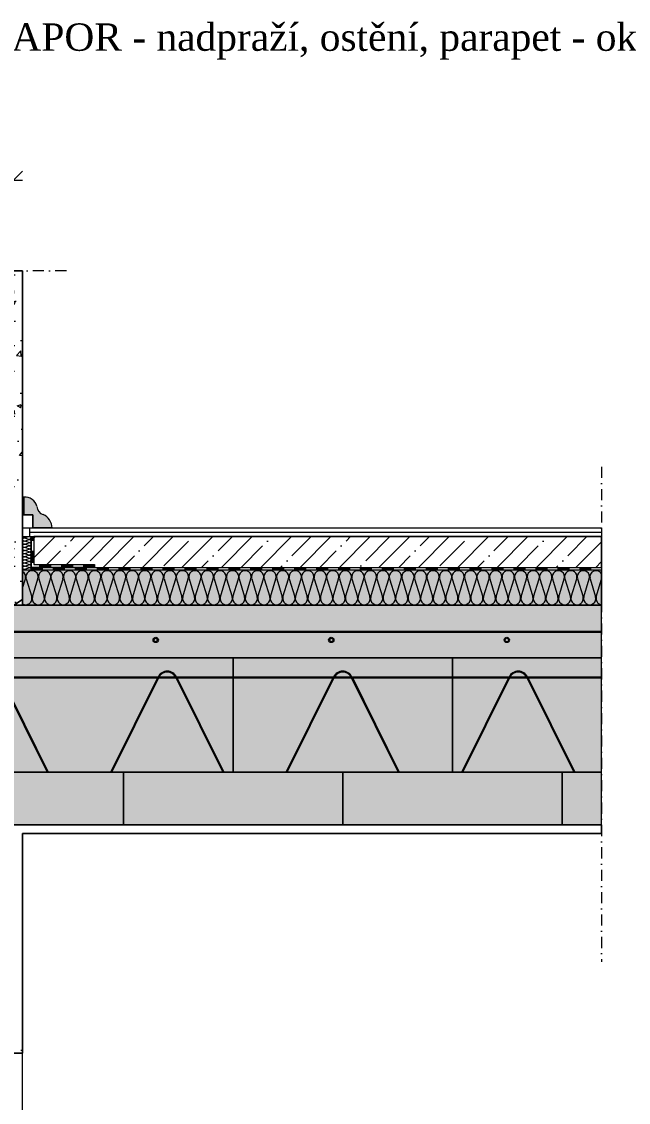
# Model space of a CAD drawing. Header units: millimetres. Extents: x 3821 to 11066, y 2454 to 5594.
# Drawn here: x 9291 to 9983, y 3108 to 4339 of the extents above; entities that cross this region are included whole.
import ezdxf

# ---------------------------------------------------------------- set-up
doc = ezdxf.new("R2010")
doc.units = ezdxf.units.MM
doc.linetypes.add('IMPORT-DASHDOT _2_', pattern=[25.4, 12.7, -6.35, 0, -6.35])
doc.linetypes.add('IMPORT-DASHED', pattern=[19.05, 12.7, -6.35])
for name, color, linetype, lineweight in [('A-DETL', 90, 'Continuous', 18), ('A-DETL-GENF', 92, 'Continuous', 18), ('A-DETL-THIN', 151, 'Continuous', 18), ('G-ANNO-TEXT', 231, 'Continuous', 9)]:
    doc.layers.add(name, color=color, linetype=linetype, lineweight=lineweight)
doc.styles.add('Times New Roman_3', font='times.ttf', dxfattribs={"height": 31.25})

msp = doc.modelspace()

# ---------------------------------------------------------------- hatches: boundary and pattern name
at = {"layer": 'A-DETL-GENF'}
h = msp.add_hatch(dxfattribs=at)
h.set_pattern_fill('FP_12', color=4, style=0, pattern_type=2)
h.set_pattern_definition([(50, (-1565.283, -4604.396), (45.54636, -3.98493), [4.762, -52.387]), (355, (-1565.283, -4604.396), (-8.81056, 47.76465), [3.81, -41.91]), (100.451, (-1561.487, -4604.73), (36.73518, 43.77884), [4.047, -44.522]), (46.184, (-1565.283, -4591.696), (67.76954, -10.5103), [7.144, -78.581]), (96.636, (-1559.635, -4592.57), (59.35035, 61.85702), [6.071, -66.784]), (351.184, (-1565.28, -4591.696), (59.35144, 61.8565), [5.715, -62.865]), (21, (-1558.933, -4594.87), (37.90381, -25.56661), [4.762, -52.387]), (326, (-1558.933, -4594.87), (15.45087, 46.04735), [3.81, -41.91]), (71.451, (-1555.774, -4597), (53.35466, 20.47995), [4.048, -44.523]), (37.5, (-1565.283, -4604.396), (0.772385, 21.138372), [0, -41.402, 0, -42.545, -42.069]), (37.5, (-1565.283, -4604.396), (0.772385, 21.138372), [-83.947, 0, -42.069]), (7.5, (-1565.283, -4604.396), (16.704925, 25.04469), [0, -24.257, 0, -40.449, -16.034]), (7.5, (-1565.283, -4604.396), (16.704925, 25.04469), [-64.706, 0, -16.034]), (327.5, (-1579.443, -4604.396), (33.89791, -1.432708), [0, -15.875, 0, -49.53, -65.722]), (327.5, (-1579.443, -4604.396), (33.89791, -1.432708), [-65.405, 0, -65.722]), (317.5, (-1585.793, -4604.396), (37.03242, 6.35617), [0, -20.637, 0, -32.893, -46.672]), (317.5, (-1585.793, -4604.396), (37.03242, 6.35617), [-53.53, 0, -46.672])])
h.paths.add_polyline_path([(9282.3, 3673.8), (9292.3, 3680.5), (9292.3, 4054.8), (9282.3, 4054.8), (9282.3, 3685.8)])
for color, points in [(3, [(9294, 3777), (9294, 3797), (9292.3, 3797), (9292.3, 3777)]), (9, [(9326, 3762), (9325.6, 3765.8), (9324.2, 3769.4), (9322, 3772.6), (9319.2, 3775.2), (9315.8, 3777.1), (9313.5, 3778.2), (9311.6, 3779.7), (9310, 3781.7), (9309.1, 3784.1), (9308.6, 3786.5), (9307.5, 3789.6), (9305.6, 3792.2), (9303.2, 3794.4), (9300.4, 3796), (9297.3, 3796.9), (9294, 3797), (9294, 3777), (9304, 3777), (9304, 3762)]), (7, [(9952.3, 3673.8), (9952.3, 3713.8), (9292.3, 3713.8), (9292.3, 3673.8), (9475.4, 3673.8)]), (254, [(9142.3, 3403.8), (9157.3, 3423.8), (9157.3, 3483.8), (9282.3, 3483.8), (9282.3, 3613.8), (9952.3, 3613.8), (9952.3, 3673.8), (9042.3, 3673.8), (9042.3, 3423.8), (9142.3, 3423.8), (9142.3, 3411.8)]), (30, [(9532.3, 3483.8), (9532.3, 3613.8), (9282.3, 3613.8), (9282.3, 3483.8), (9475.4, 3483.8)]), (30, [(9782.3, 3483.8), (9782.3, 3613.8), (9532.3, 3613.8), (9532.3, 3483.8), (9657.3, 3483.8)]), (30, [(9782.3, 3483.8), (9952.3, 3483.8), (9952.3, 3613.8), (9782.3, 3613.8)]), (30, [(9407.3, 3423.8), (9407.3, 3483.8), (9157.3, 3483.8), (9157.3, 3423.8), (9282.3, 3423.8)]), (30, [(9407.3, 3423.8), (9657.3, 3423.8), (9657.3, 3483.8), (9407.3, 3483.8)]), (30, [(9657.3, 3423.8), (9907.3, 3423.8), (9907.3, 3483.8), (9657.3, 3483.8)]), (30, [(9907.3, 3423.8), (9952.3, 3423.8), (9952.3, 3483.8), (9907.3, 3483.8)])]:
    msp.add_hatch(color=color, dxfattribs=at).paths.add_polyline_path(points)
h = msp.add_hatch(dxfattribs=at)
h.set_pattern_fill('FP_8', color=254, style=0, pattern_type=2)
h.set_pattern_definition([(45, (-3068.054, -4604.396), (-22.45064, 22.45064), []), (45, (-3045.604, -4604.396), (-22.45064, 22.45064), [39.687, -7.937, 0, -7.937])])
h.paths.add_polyline_path([(9475.4, 3717), (9952.3, 3717), (9952.3, 3752), (9305.4, 3752), (9305.4, 3720.1), (9374.4, 3720.1), (9374.4, 3717)])

# ---------------------------------------------------------------- linework, layer by layer
at = {"layer": 'A-DETL'}
for p, q in [((9292.3, 4168.1), (9272.3, 4148.1)), ((9032.3, 4158.1), (9292.3, 4158.1)), ((9292.3, 4054.8), (9282.3, 4054.8)), ((9282.3, 4054.8), (9292.3, 4054.8)), ((9292.3, 3673.8), (9292.3, 4054.8)), ((9292.3, 4054.8), (9292.3, 3680.5)), ((9294, 3797), (9292.3, 3797)), ((9292.3, 3797), (9292.3, 3777)), ((9294, 3777), (9294, 3797)), ((9294, 3777), (9294, 3797)), ((9292.3, 3777), (9294, 3777)), ((9304, 3777), (9294, 3777)), ((9304, 3762), (9304, 3777)), ((9292.3, 3762), (9952.3, 3762)), ((9292.3, 3673.8), (9292.3, 3762)), ((9300.8, 3757), (9300.8, 3762)), ((9300.8, 3762), (9952.3, 3762)), ((9300.8, 3752), (9300.8, 3757)), ((9300.8, 3757), (9952.3, 3757)), ((9326, 3762), (9304, 3762)), ((9952.3, 3762), (9952.3, 3673.8)), ((9952.3, 3762), (9952.3, 3757)), ((9292.3, 3713.8), (9292.3, 3752)), ((9292.3, 3752), (9302.3, 3752)), ((9294.8, 3750.6), (9299.3, 3752)), ((9299.9, 3748.8), (9294.8, 3750.4)), ((9294.8, 3747), (9299.9, 3748.6)), ((9299.9, 3745.2), (9294.8, 3746.8)), ((9294.8, 3743.4), (9299.9, 3745)), ((9299.9, 3741.7), (9294.8, 3743.2)), ((9302.3, 3717), (9302.3, 3752)), ((9302.3, 3752), (9305.4, 3752)), ((9302.3, 3752), (9302.3, 3713.8)), ((9302.3, 3747.8), (9305.4, 3747.8)), ((9302.7, 3752), (9302.7, 3747.8)), ((9303.1, 3752), (9303.1, 3747.8)), ((9303.5, 3752), (9303.5, 3747.8)), ((9303.9, 3752), (9303.9, 3747.8)), ((9304.3, 3752), (9304.3, 3747.8)), ((9304.7, 3752), (9304.7, 3747.8)), ((9305.1, 3752), (9305.1, 3747.8)), ((9305.4, 3752), (9952.3, 3752)), ((9305.4, 3752), (9305.4, 3720.1)), ((9294.8, 3739.9), (9299.9, 3741.4)), ((9299.9, 3738.1), (9294.8, 3739.7)), ((9294.8, 3736.3), (9299.9, 3737.9)), ((9299.9, 3734.5), (9294.8, 3736.1)), ((9294.8, 3732.7), (9299.9, 3734.3)), ((9299.9, 3731), (9294.8, 3732.5)), ((9294.8, 3729.2), (9299.9, 3730.7)), ((9302.3, 3735.3), (9305.4, 3735.3)), ((9302.7, 3735.3), (9302.7, 3722.8)), ((9303.1, 3735.3), (9303.1, 3722.8)), ((9303.5, 3735.3), (9303.5, 3722.8)), ((9303.9, 3735.3), (9303.9, 3722.8)), ((9304.3, 3735.3), (9304.3, 3722.8)), ((9304.7, 3735.3), (9304.7, 3722.8)), ((9305.1, 3735.3), (9305.1, 3722.8)), ((9299.9, 3727.4), (9294.8, 3728.9)), ((9294.8, 3725.6), (9299.9, 3727.2)), ((9299.9, 3723.8), (9294.8, 3725.4)), ((9294.8, 3722), (9299.9, 3723.6)), ((9299.9, 3720.2), (9294.8, 3721.8)), ((9294.8, 3718.5), (9299.9, 3720)), ((9299.9, 3716.7), (9294.8, 3718.2)), ((9302.3, 3722.8), (9305.4, 3722.8)), ((9305.4, 3720.1), (9374.4, 3720.1)), ((9311.9, 3720.1), (9311.9, 3717)), ((9324.4, 3719.7), (9311.9, 3719.7)), ((9324.4, 3719.3), (9311.9, 3719.3)), ((9324.4, 3718.9), (9311.9, 3718.9)), ((9324.4, 3718.5), (9311.9, 3718.5)), ((9324.4, 3718.1), (9311.9, 3718.1)), ((9324.4, 3717.8), (9311.9, 3717.8)), ((9324.4, 3720.1), (9324.4, 3717)), ((9336.9, 3720.1), (9336.9, 3717)), ((9349.4, 3719.7), (9336.9, 3719.7)), ((9349.4, 3719.3), (9336.9, 3719.3)), ((9349.4, 3718.9), (9336.9, 3718.9)), ((9349.4, 3718.5), (9336.9, 3718.5)), ((9349.4, 3718.1), (9336.9, 3718.1)), ((9349.4, 3717.8), (9336.9, 3717.8)), ((9349.4, 3720.1), (9349.4, 3717)), ((9361.9, 3720.1), (9361.9, 3717)), ((9374.4, 3719.7), (9361.9, 3719.7)), ((9374.4, 3719.3), (9361.9, 3719.3)), ((9374.4, 3718.9), (9361.9, 3718.9)), ((9374.4, 3718.5), (9361.9, 3718.5)), ((9374.4, 3718.1), (9361.9, 3718.1)), ((9374.4, 3717.8), (9361.9, 3717.8)), ((9374.4, 3720.1), (9374.4, 3717)), ((9952.3, 3713.8), (9292.3, 3713.8)), ((9302.3, 3713.8), (9292.3, 3713.8)), ((9292.3, 3713.8), (9292.3, 3673.8)), ((9294.8, 3714.9), (9299.9, 3716.5)), ((9297.5, 3713.8), (9294.8, 3714.7)), ((9302.3, 3713.8), (9302.3, 3717)), ((9374.4, 3717), (9302.3, 3717)), ((9302.3, 3717), (9952.3, 3717)), ((9314.8, 3716.6), (9302.3, 3716.6)), ((9314.8, 3716.2), (9302.3, 3716.2)), ((9314.8, 3715.8), (9302.3, 3715.8)), ((9314.8, 3715.4), (9302.3, 3715.4)), ((9314.8, 3715), (9302.3, 3715)), ((9314.8, 3714.6), (9302.3, 3714.6)), ((9314.8, 3714.2), (9302.3, 3714.2)), ((9952.3, 3713.8), (9302.3, 3713.8)), ((9324.4, 3717.4), (9311.9, 3717.4)), ((9314.8, 3717), (9314.8, 3713.8)), ((9327.3, 3717), (9327.3, 3713.8)), ((9339.8, 3716.6), (9327.3, 3716.6)), ((9339.8, 3716.2), (9327.3, 3716.2)), ((9339.8, 3715.8), (9327.3, 3715.8)), ((9339.8, 3715.4), (9327.3, 3715.4)), ((9339.8, 3715), (9327.3, 3715)), ((9339.8, 3714.6), (9327.3, 3714.6)), ((9339.8, 3714.2), (9327.3, 3714.2)), ((9349.4, 3717.4), (9336.9, 3717.4)), ((9339.8, 3717), (9339.8, 3713.8)), ((9352.3, 3717), (9352.3, 3713.8)), ((9364.8, 3716.6), (9352.3, 3716.6)), ((9364.8, 3716.2), (9352.3, 3716.2)), ((9364.8, 3715.8), (9352.3, 3715.8)), ((9364.8, 3715.4), (9352.3, 3715.4)), ((9364.8, 3715), (9352.3, 3715)), ((9364.8, 3714.6), (9352.3, 3714.6)), ((9364.8, 3714.2), (9352.3, 3714.2)), ((9374.4, 3717.4), (9361.9, 3717.4)), ((9364.8, 3717), (9364.8, 3713.8)), ((9377.3, 3717), (9377.3, 3713.8)), ((9389.8, 3716.6), (9377.3, 3716.6)), ((9389.8, 3716.2), (9377.3, 3716.2)), ((9389.8, 3715.8), (9377.3, 3715.8)), ((9389.8, 3715.4), (9377.3, 3715.4)), ((9389.8, 3715), (9377.3, 3715)), ((9389.8, 3714.6), (9377.3, 3714.6)), ((9389.8, 3714.2), (9377.3, 3714.2)), ((9389.8, 3717), (9389.8, 3713.8)), ((9402.3, 3717), (9402.3, 3713.8)), ((9414.8, 3716.6), (9402.3, 3716.6)), ((9414.8, 3716.2), (9402.3, 3716.2)), ((9414.8, 3715.8), (9402.3, 3715.8)), ((9414.8, 3715.4), (9402.3, 3715.4)), ((9414.8, 3715), (9402.3, 3715)), ((9414.8, 3714.6), (9402.3, 3714.6)), ((9414.8, 3714.2), (9402.3, 3714.2)), ((9414.8, 3717), (9414.8, 3713.8)), ((9427.3, 3717), (9427.3, 3713.8)), ((9439.8, 3716.6), (9427.3, 3716.6)), ((9439.8, 3716.2), (9427.3, 3716.2)), ((9439.8, 3715.8), (9427.3, 3715.8)), ((9439.8, 3715.4), (9427.3, 3715.4)), ((9439.8, 3715), (9427.3, 3715)), ((9439.8, 3714.6), (9427.3, 3714.6)), ((9439.8, 3714.2), (9427.3, 3714.2)), ((9439.8, 3717), (9439.8, 3713.8)), ((9452.3, 3717), (9452.3, 3713.8)), ((9464.8, 3716.6), (9452.3, 3716.6)), ((9464.8, 3716.2), (9452.3, 3716.2)), ((9464.8, 3715.8), (9452.3, 3715.8)), ((9464.8, 3715.4), (9452.3, 3715.4)), ((9464.8, 3715), (9452.3, 3715)), ((9464.8, 3714.6), (9452.3, 3714.6)), ((9464.8, 3714.2), (9452.3, 3714.2)), ((9464.8, 3717), (9464.8, 3713.8)), ((9477.3, 3717), (9477.3, 3713.8)), ((9489.8, 3716.6), (9477.3, 3716.6)), ((9489.8, 3716.2), (9477.3, 3716.2)), ((9489.8, 3715.8), (9477.3, 3715.8)), ((9489.8, 3715.4), (9477.3, 3715.4)), ((9489.8, 3715), (9477.3, 3715)), ((9489.8, 3714.6), (9477.3, 3714.6)), ((9489.8, 3714.2), (9477.3, 3714.2)), ((9489.8, 3717), (9489.8, 3713.8)), ((9502.3, 3717), (9502.3, 3713.8)), ((9514.8, 3716.6), (9502.3, 3716.6)), ((9514.8, 3716.2), (9502.3, 3716.2)), ((9514.8, 3715.8), (9502.3, 3715.8)), ((9514.8, 3715.4), (9502.3, 3715.4)), ((9514.8, 3715), (9502.3, 3715)), ((9514.8, 3714.6), (9502.3, 3714.6)), ((9514.8, 3714.2), (9502.3, 3714.2)), ((9514.8, 3717), (9514.8, 3713.8)), ((9527.3, 3717), (9527.3, 3713.8)), ((9539.8, 3716.6), (9527.3, 3716.6)), ((9539.8, 3716.2), (9527.3, 3716.2)), ((9539.8, 3715.8), (9527.3, 3715.8)), ((9539.8, 3715.4), (9527.3, 3715.4)), ((9539.8, 3715), (9527.3, 3715)), ((9539.8, 3714.6), (9527.3, 3714.6)), ((9539.8, 3714.2), (9527.3, 3714.2)), ((9539.8, 3717), (9539.8, 3713.8)), ((9552.3, 3717), (9552.3, 3713.8)), ((9564.8, 3716.6), (9552.3, 3716.6)), ((9564.8, 3716.2), (9552.3, 3716.2)), ((9564.8, 3715.8), (9552.3, 3715.8)), ((9564.8, 3715.4), (9552.3, 3715.4)), ((9564.8, 3715), (9552.3, 3715)), ((9564.8, 3714.6), (9552.3, 3714.6)), ((9564.8, 3714.2), (9552.3, 3714.2)), ((9564.8, 3717), (9564.8, 3713.8)), ((9577.3, 3717), (9577.3, 3713.8)), ((9589.8, 3716.6), (9577.3, 3716.6)), ((9589.8, 3716.2), (9577.3, 3716.2)), ((9589.8, 3715.8), (9577.3, 3715.8)), ((9589.8, 3715.4), (9577.3, 3715.4)), ((9589.8, 3715), (9577.3, 3715)), ((9589.8, 3714.6), (9577.3, 3714.6)), ((9589.8, 3714.2), (9577.3, 3714.2)), ((9589.8, 3717), (9589.8, 3713.8)), ((9602.3, 3717), (9602.3, 3713.8)), ((9614.8, 3716.6), (9602.3, 3716.6)), ((9614.8, 3716.2), (9602.3, 3716.2)), ((9614.8, 3715.8), (9602.3, 3715.8)), ((9614.8, 3715.4), (9602.3, 3715.4)), ((9614.8, 3715), (9602.3, 3715)), ((9614.8, 3714.6), (9602.3, 3714.6)), ((9614.8, 3714.2), (9602.3, 3714.2)), ((9614.8, 3717), (9614.8, 3713.8)), ((9627.3, 3717), (9627.3, 3713.8)), ((9639.8, 3716.6), (9627.3, 3716.6)), ((9639.8, 3716.2), (9627.3, 3716.2)), ((9639.8, 3715.8), (9627.3, 3715.8)), ((9639.8, 3715.4), (9627.3, 3715.4)), ((9639.8, 3715), (9627.3, 3715)), ((9639.8, 3714.6), (9627.3, 3714.6)), ((9639.8, 3714.2), (9627.3, 3714.2)), ((9639.8, 3717), (9639.8, 3713.8)), ((9652.3, 3717), (9652.3, 3713.8)), ((9664.8, 3716.6), (9652.3, 3716.6)), ((9664.8, 3716.2), (9652.3, 3716.2)), ((9664.8, 3715.8), (9652.3, 3715.8)), ((9664.8, 3715.4), (9652.3, 3715.4)), ((9664.8, 3715), (9652.3, 3715)), ((9664.8, 3714.6), (9652.3, 3714.6)), ((9664.8, 3714.2), (9652.3, 3714.2)), ((9664.8, 3717), (9664.8, 3713.8)), ((9677.3, 3717), (9677.3, 3713.8)), ((9689.8, 3716.6), (9677.3, 3716.6)), ((9689.8, 3716.2), (9677.3, 3716.2)), ((9689.8, 3715.8), (9677.3, 3715.8)), ((9689.8, 3715.4), (9677.3, 3715.4)), ((9689.8, 3715), (9677.3, 3715)), ((9689.8, 3714.6), (9677.3, 3714.6)), ((9689.8, 3714.2), (9677.3, 3714.2)), ((9689.8, 3717), (9689.8, 3713.8)), ((9702.3, 3717), (9702.3, 3713.8)), ((9714.8, 3716.6), (9702.3, 3716.6)), ((9714.8, 3716.2), (9702.3, 3716.2)), ((9714.8, 3715.8), (9702.3, 3715.8)), ((9714.8, 3715.4), (9702.3, 3715.4)), ((9714.8, 3715), (9702.3, 3715)), ((9714.8, 3714.6), (9702.3, 3714.6)), ((9714.8, 3714.2), (9702.3, 3714.2)), ((9714.8, 3717), (9714.8, 3713.8)), ((9727.3, 3717), (9727.3, 3713.8)), ((9739.8, 3716.6), (9727.3, 3716.6)), ((9739.8, 3716.2), (9727.3, 3716.2)), ((9739.8, 3715.8), (9727.3, 3715.8)), ((9739.8, 3715.4), (9727.3, 3715.4)), ((9739.8, 3715), (9727.3, 3715)), ((9739.8, 3714.6), (9727.3, 3714.6)), ((9739.8, 3714.2), (9727.3, 3714.2)), ((9739.8, 3717), (9739.8, 3713.8)), ((9752.3, 3717), (9752.3, 3713.8)), ((9764.8, 3716.6), (9752.3, 3716.6)), ((9764.8, 3716.2), (9752.3, 3716.2)), ((9764.8, 3715.8), (9752.3, 3715.8)), ((9764.8, 3715.4), (9752.3, 3715.4)), ((9764.8, 3715), (9752.3, 3715)), ((9764.8, 3714.6), (9752.3, 3714.6)), ((9764.8, 3714.2), (9752.3, 3714.2)), ((9764.8, 3717), (9764.8, 3713.8)), ((9777.3, 3717), (9777.3, 3713.8)), ((9789.8, 3716.6), (9777.3, 3716.6)), ((9789.8, 3716.2), (9777.3, 3716.2)), ((9789.8, 3715.8), (9777.3, 3715.8)), ((9789.8, 3715.4), (9777.3, 3715.4)), ((9789.8, 3715), (9777.3, 3715)), ((9789.8, 3714.6), (9777.3, 3714.6)), ((9789.8, 3714.2), (9777.3, 3714.2)), ((9789.8, 3717), (9789.8, 3713.8)), ((9802.3, 3717), (9802.3, 3713.8)), ((9814.8, 3716.6), (9802.3, 3716.6)), ((9814.8, 3716.2), (9802.3, 3716.2)), ((9814.8, 3715.8), (9802.3, 3715.8)), ((9814.8, 3715.4), (9802.3, 3715.4)), ((9814.8, 3715), (9802.3, 3715)), ((9814.8, 3714.6), (9802.3, 3714.6)), ((9814.8, 3714.2), (9802.3, 3714.2)), ((9814.8, 3717), (9814.8, 3713.8)), ((9827.3, 3717), (9827.3, 3713.8)), ((9839.8, 3716.6), (9827.3, 3716.6)), ((9839.8, 3716.2), (9827.3, 3716.2)), ((9839.8, 3715.8), (9827.3, 3715.8)), ((9839.8, 3715.4), (9827.3, 3715.4)), ((9839.8, 3715), (9827.3, 3715)), ((9839.8, 3714.6), (9827.3, 3714.6)), ((9839.8, 3714.2), (9827.3, 3714.2)), ((9839.8, 3717), (9839.8, 3713.8)), ((9852.3, 3717), (9852.3, 3713.8)), ((9864.8, 3716.6), (9852.3, 3716.6)), ((9864.8, 3716.2), (9852.3, 3716.2)), ((9864.8, 3715.8), (9852.3, 3715.8)), ((9864.8, 3715.4), (9852.3, 3715.4)), ((9864.8, 3715), (9852.3, 3715)), ((9864.8, 3714.6), (9852.3, 3714.6)), ((9864.8, 3714.2), (9852.3, 3714.2)), ((9864.8, 3717), (9864.8, 3713.8)), ((9877.3, 3717), (9877.3, 3713.8)), ((9889.8, 3716.6), (9877.3, 3716.6)), ((9889.8, 3716.2), (9877.3, 3716.2)), ((9889.8, 3715.8), (9877.3, 3715.8)), ((9889.8, 3715.4), (9877.3, 3715.4)), ((9889.8, 3715), (9877.3, 3715)), ((9889.8, 3714.6), (9877.3, 3714.6)), ((9889.8, 3714.2), (9877.3, 3714.2)), ((9889.8, 3717), (9889.8, 3713.8)), ((9902.3, 3717), (9902.3, 3713.8)), ((9914.8, 3716.6), (9902.3, 3716.6)), ((9914.8, 3716.2), (9902.3, 3716.2)), ((9914.8, 3715.8), (9902.3, 3715.8)), ((9914.8, 3715.4), (9902.3, 3715.4)), ((9914.8, 3715), (9902.3, 3715)), ((9914.8, 3714.6), (9902.3, 3714.6)), ((9914.8, 3714.2), (9902.3, 3714.2)), ((9914.8, 3717), (9914.8, 3713.8)), ((9927.3, 3717), (9927.3, 3713.8)), ((9939.8, 3716.6), (9927.3, 3716.6)), ((9939.8, 3716.2), (9927.3, 3716.2)), ((9939.8, 3715.8), (9927.3, 3715.8)), ((9939.8, 3715.4), (9927.3, 3715.4)), ((9939.8, 3715), (9927.3, 3715)), ((9939.8, 3714.6), (9927.3, 3714.6)), ((9939.8, 3714.2), (9927.3, 3714.2)), ((9931.5, 3716.2), (9931.5, 3714.2)), ((9932.3, 3716.2), (9932.3, 3714.2)), ((9932.8, 3714.2), (9932.8, 3716.2)), ((9933.1, 3716.2), (9933.1, 3714.2)), ((9933.6, 3714.2), (9933.6, 3716.2)), ((9934.7, 3715.4), (9934.7, 3714.2)), ((9935.2, 3714.2), (9935.2, 3716.2)), ((9935.5, 3714.2), (9935.5, 3715.4)), ((9936.5, 3716.2), (9936.5, 3714.2)), ((9937.1, 3714.2), (9937.1, 3715.4)), ((9937.6, 3715.4), (9937.6, 3714.2)), ((9938, 3714.2), (9938, 3715.4)), ((9938.4, 3716.2), (9938.4, 3714.2)), ((9939.8, 3717), (9939.8, 3713.8)), ((9292.3, 3693.3), (9295.6, 3704.1)), ((9296.5, 3704.1), (9302.8, 3683.6)), ((9303.6, 3683.6), (9309.9, 3704.1)), ((9310.8, 3704.1), (9317, 3683.6)), ((9317.9, 3683.6), (9324.2, 3704.1)), ((9325.1, 3704.1), (9331.3, 3683.6)), ((9332.2, 3683.6), (9338.5, 3704.1)), ((9339.3, 3704.1), (9345.6, 3683.6)), ((9346.5, 3683.6), (9352.7, 3704.1)), ((9353.6, 3704.1), (9359.9, 3683.6)), ((9360.8, 3683.6), (9367, 3704.1)), ((9367.9, 3704.1), (9374.2, 3683.6)), ((9375, 3683.6), (9381.3, 3704.1)), ((9382.2, 3704.1), (9388.4, 3683.6)), ((9389.3, 3683.6), (9395.6, 3704.1)), ((9396.5, 3704.1), (9402.7, 3683.6)), ((9403.6, 3683.6), (9409.9, 3704.1)), ((9410.7, 3704.1), (9417, 3683.6)), ((9417.9, 3683.6), (9424.1, 3704.1)), ((9425, 3704.1), (9431.3, 3683.6)), ((9432.2, 3683.6), (9438.4, 3704.1)), ((9439.3, 3704.1), (9445.6, 3683.6)), ((9446.4, 3683.6), (9452.7, 3704.1)), ((9453.6, 3704.1), (9459.8, 3683.6)), ((9460.7, 3683.6), (9467, 3704.1)), ((9467.9, 3704.1), (9474.1, 3683.6)), ((9475, 3683.6), (9481.3, 3704.1)), ((9482.1, 3704.1), (9488.4, 3683.6)), ((9489.3, 3683.6), (9495.5, 3704.1)), ((9496.4, 3704.1), (9502.7, 3683.6)), ((9503.6, 3683.6), (9509.8, 3704.1)), ((9510.7, 3704.1), (9517, 3683.6)), ((9517.8, 3683.6), (9524.1, 3704.1)), ((9525, 3704.1), (9531.2, 3683.6)), ((9532.1, 3683.6), (9538.4, 3704.1)), ((9539.3, 3704.1), (9545.5, 3683.6)), ((9546.4, 3683.6), (9552.7, 3704.1)), ((9553.5, 3704.1), (9559.8, 3683.6)), ((9560.7, 3683.6), (9566.9, 3704.1)), ((9567.8, 3704.1), (9574.1, 3683.6)), ((9575, 3683.6), (9581.2, 3704.1)), ((9582.1, 3704.1), (9588.4, 3683.6)), ((9589.2, 3683.6), (9595.5, 3704.1)), ((9596.4, 3704.1), (9602.6, 3683.6)), ((9603.5, 3683.6), (9609.8, 3704.1)), ((9610.7, 3704.1), (9616.9, 3683.6)), ((9617.8, 3683.6), (9624.1, 3704.1)), ((9624.9, 3704.1), (9631.2, 3683.6)), ((9632.1, 3683.6), (9638.3, 3704.1)), ((9639.2, 3704.1), (9645.5, 3683.6)), ((9646.4, 3683.6), (9652.6, 3704.1)), ((9653.5, 3704.1), (9659.8, 3683.6)), ((9660.6, 3683.6), (9666.9, 3704.1)), ((9667.8, 3704.1), (9674, 3683.6)), ((9674.9, 3683.6), (9681.2, 3704.1)), ((9682.1, 3704.1), (9688.3, 3683.6)), ((9689.2, 3683.6), (9695.5, 3704.1)), ((9696.3, 3704.1), (9702.6, 3683.6)), ((9703.5, 3683.6), (9709.7, 3704.1)), ((9710.6, 3704.1), (9716.9, 3683.6)), ((9717.8, 3683.6), (9724, 3704.1)), ((9724.9, 3704.1), (9731.2, 3683.6)), ((9732, 3683.6), (9738.3, 3704.1)), ((9739.2, 3704.1), (9745.4, 3683.6)), ((9746.3, 3683.6), (9752.6, 3704.1)), ((9753.5, 3704.1), (9759.7, 3683.6)), ((9760.6, 3683.6), (9766.9, 3704.1)), ((9767.7, 3704.1), (9774, 3683.6)), ((9774.9, 3683.6), (9781.1, 3704.1)), ((9782, 3704.1), (9788.3, 3683.6)), ((9789.2, 3683.6), (9795.4, 3704.1)), ((9796.3, 3704.1), (9802.6, 3683.6)), ((9803.4, 3683.6), (9809.7, 3704.1)), ((9810.6, 3704.1), (9816.8, 3683.6)), ((9817.7, 3683.6), (9824, 3704.1)), ((9824.9, 3704.1), (9831.1, 3683.6)), ((9832, 3683.6), (9838.3, 3704.1)), ((9839.1, 3704.1), (9845.4, 3683.6)), ((9846.3, 3683.6), (9852.5, 3704.1)), ((9853.4, 3704.1), (9859.7, 3683.6)), ((9860.6, 3683.6), (9866.8, 3704.1)), ((9867.7, 3704.1), (9874, 3683.6)), ((9874.8, 3683.6), (9881.1, 3704.1)), ((9882, 3704.1), (9888.2, 3683.6)), ((9889.1, 3683.6), (9895.4, 3704.1)), ((9896.3, 3704.1), (9902.5, 3683.6)), ((9903.4, 3683.6), (9909.7, 3704.1)), ((9910.5, 3704.1), (9916.8, 3683.6)), ((9917.7, 3683.6), (9923.9, 3704.1)), ((9924.8, 3704.1), (9931.1, 3683.6)), ((9932, 3683.6), (9938.2, 3704.1)), ((9939.1, 3704.1), (9945.4, 3683.6)), ((9946.2, 3683.6), (9952.3, 3703.5)), ((9952.3, 3673.8), (9042.3, 3673.8)), ((9952.3, 3673.8), (9042.3, 3673.8)), ((9292.3, 3680.5), (9282.3, 3673.8)), ((9282.3, 3673.8), (9292.3, 3673.8)), ((9952.3, 3673.8), (9292.3, 3673.8)), ((9292.3, 3673.8), (9952.3, 3673.8)), ((9952.3, 3613.8), (9952.3, 3673.8)), ((9952.3, 3613.8), (9952.3, 3673.8)), ((9114.5, 3644.3), (9952.3, 3644.3)), ((9952.3, 3644.3), (9952.3, 3643.3)), ((9114.5, 3643.3), (9952.3, 3643.3)), ((9952.3, 3613.8), (9282.3, 3613.8)), ((9282.3, 3613.8), (9952.3, 3613.8)), ((9952.3, 3613.8), (9282.3, 3613.8)), ((9282.3, 3613.8), (9952.3, 3613.8)), ((9282.3, 3613.8), (9532.3, 3613.8)), ((9282.3, 3613.8), (9952.3, 3613.8)), ((9532.3, 3613.8), (9532.3, 3483.8)), ((9532.3, 3483.8), (9532.3, 3613.8)), ((9532.3, 3613.8), (9782.3, 3613.8)), ((9782.3, 3613.8), (9782.3, 3483.8)), ((9782.3, 3483.8), (9782.3, 3613.8)), ((9782.3, 3613.8), (9952.3, 3613.8)), ((9952.3, 3423.8), (9952.3, 3613.8)), ((9157.3, 3592.2), (9952.3, 3592.2)), ((9157.3, 3591.2), (9952.3, 3591.2)), ((9267, 3591.7), (9320.6, 3483.8)), ((9267.9, 3592.2), (9321.7, 3483.8)), ((9393, 3483.8), (9446.8, 3592.2)), ((9394.1, 3483.8), (9447.7, 3591.7)), ((9467, 3591.7), (9520.6, 3483.8)), ((9467.9, 3592.2), (9521.7, 3483.8)), ((9593, 3483.8), (9646.8, 3592.2)), ((9594.1, 3483.8), (9647.7, 3591.7)), ((9667, 3591.7), (9720.6, 3483.8)), ((9667.9, 3592.2), (9721.7, 3483.8)), ((9793, 3483.8), (9846.8, 3592.2)), ((9794.1, 3483.8), (9847.7, 3591.7)), ((9867, 3591.7), (9920.6, 3483.8)), ((9867.9, 3592.2), (9921.7, 3483.8)), ((9157.3, 3483.8), (9952.3, 3483.8)), ((9407.3, 3483.8), (9407.3, 3423.8)), ((9407.3, 3423.8), (9407.3, 3483.8)), ((9657.3, 3483.8), (9657.3, 3423.8)), ((9657.3, 3423.8), (9657.3, 3483.8)), ((9907.3, 3483.8), (9907.3, 3423.8)), ((9907.3, 3423.8), (9907.3, 3483.8)), ((9157.3, 3423.8), (9952.3, 3423.8)), ((9952.3, 3423.8), (9157.3, 3423.8)), ((9952.3, 3423.8), (9282.3, 3423.8)), ((9952.3, 3413.8), (9952.3, 3423.8)), ((9292.3, 3163.8), (9292.3, 3413.8)), ((9292.3, 3413.8), (9952.3, 3413.8)), ((9952.3, 3413.8), (9292.3, 3413.8)), ((9292.3, 3413.8), (9292.3, 3163.8)), ((9147.3, 3163.8), (9292.3, 3163.8)), ((9292.3, 3163.8), (9156, 3163.8)), ((9292.3, 2983.8), (9292.3, 3163.8))]:
    msp.add_line(p, q, dxfattribs=at)
at = {"layer": 'A-DETL', "linetype": 'IMPORT-DASHDOT _2_'}
for p, q in [((9342.3, 4054.8), (8707.3, 4054.8)), ((9952.3, 3831.6), (9952.3, 3267.5))]:
    msp.add_line(p, q, dxfattribs=at)
at = {"layer": 'A-DETL', "linetype": 'IMPORT-DASHED'}
for p, q in [((9289.3, 3163.8), (9292.3, 3163.8)), ((9292.3, 3166.8), (9290.3, 3166.8)), ((9292.3, 3163.8), (9292.3, 3166.8))]:
    msp.add_line(p, q, dxfattribs=at)
at = {"layer": 'A-DETL'}
for centre, radius in [((9938.9, 3716.3), 0.25), ((9444.2, 3634.3), 3), ((9444.2, 3634.3), 2), ((9644.2, 3634.3), 3), ((9644.2, 3634.3), 2), ((9844.2, 3634.3), 3), ((9844.2, 3634.3), 2)]:
    msp.add_circle(centre, radius, dxfattribs=at)
for centre, radius, start, end in [((9295.2, 3783.1), 13.9, 14.3426, 94.6456), ((9319, 3786.9), 10.3, 182.2474, 252.3213), ((9309.5, 3761.8), 16.5, 0.4307, 67.5219), ((9294.2, 3752.3), 1.75, 189.6871, 287.0766), ((9294.2, 3748.7), 1.75, 72.5206, 287.0766), ((9294.2, 3745.1), 1.75, 72.5206, 287.0766), ((9294.2, 3741.6), 1.75, 72.5206, 287.0766), ((9300.4, 3750.5), 1.75, 252.9234, 58.1779), ((9300.4, 3746.9), 1.75, 252.9234, 107.4683), ((9300.4, 3743.3), 1.75, 252.9234, 107.4683), ((9294.2, 3738), 1.75, 72.5206, 287.0766), ((9294.2, 3734.4), 1.75, 72.5206, 287.0766), ((9294.2, 3730.8), 1.75, 72.5206, 287.0766), ((9300.4, 3739.8), 1.75, 252.9234, 107.4683), ((9300.4, 3736.2), 1.75, 252.9234, 107.4683), ((9300.4, 3732.6), 1.75, 252.9234, 107.4683), ((9300.4, 3729.1), 1.75, 252.9234, 107.4683), ((9294.2, 3727.3), 1.75, 72.5206, 287.0766), ((9294.2, 3723.7), 1.75, 72.5206, 287.0766), ((9294.2, 3720.1), 1.75, 72.5206, 287.0766), ((9294.2, 3716.6), 1.75, 72.5206, 287.0766), ((9300.4, 3725.5), 1.75, 252.9234, 107.4683), ((9300.4, 3721.9), 1.75, 252.9234, 107.4683), ((9300.4, 3718.3), 1.75, 252.9234, 107.4683), ((9288.9, 3706.2), 7.02, 342.5206, 61.0244), ((9294.2, 3713), 1.75, 72.5206, 151.0244), ((9303.2, 3706.2), 7.02, 342.5206, 197.0766), ((9300.4, 3714.8), 1.75, 327.8105, 107.4683), ((9317.5, 3706.2), 7.02, 342.5206, 197.0766), ((9331.8, 3706.2), 7.02, 342.5206, 197.0766), ((9346, 3706.2), 7.02, 342.5206, 197.0766), ((9360.3, 3706.2), 7.02, 342.5206, 197.0766), ((9374.6, 3706.2), 7.02, 342.5206, 197.0766), ((9388.9, 3706.2), 7.02, 342.5206, 197.0766), ((9403.2, 3706.2), 7.02, 342.5206, 197.0766), ((9417.4, 3706.2), 7.02, 342.5206, 197.0766), ((9431.7, 3706.2), 7.02, 342.5206, 197.0766), ((9446, 3706.2), 7.02, 342.5206, 197.0766), ((9460.3, 3706.2), 7.02, 342.5206, 197.0766), ((9474.6, 3706.2), 7.02, 342.5206, 197.0766), ((9488.8, 3706.2), 7.02, 342.5206, 197.0766), ((9503.1, 3706.2), 7.02, 342.5206, 197.0766), ((9517.4, 3706.2), 7.02, 342.5206, 197.0766), ((9531.7, 3706.2), 7.02, 342.5206, 197.0766), ((9546, 3706.2), 7.02, 342.5206, 197.0766), ((9560.2, 3706.2), 7.02, 342.5206, 197.0766), ((9574.5, 3706.2), 7.02, 342.5206, 197.0766), ((9588.8, 3706.2), 7.02, 342.5206, 197.0766), ((9603.1, 3706.2), 7.02, 342.5206, 197.0766), ((9617.4, 3706.2), 7.02, 342.5206, 197.0766), ((9631.6, 3706.2), 7.02, 342.5206, 197.0766), ((9645.9, 3706.2), 7.02, 342.5206, 197.0766), ((9660.2, 3706.2), 7.02, 342.5206, 197.0766), ((9674.5, 3706.2), 7.02, 342.5206, 197.0766), ((9688.8, 3706.2), 7.02, 342.5206, 197.0766), ((9703, 3706.2), 7.02, 342.5206, 197.0766), ((9717.3, 3706.2), 7.02, 342.5206, 197.0766), ((9731.6, 3706.2), 7.02, 342.5206, 197.0766), ((9745.9, 3706.2), 7.02, 342.5206, 197.0766), ((9760.2, 3706.2), 7.02, 342.5206, 197.0766), ((9774.4, 3706.2), 7.02, 342.5206, 197.0766), ((9788.7, 3706.2), 7.02, 342.5206, 197.0766), ((9803, 3706.2), 7.02, 342.5206, 197.0766), ((9817.3, 3706.2), 7.02, 342.5206, 197.0766), ((9831.6, 3706.2), 7.02, 342.5206, 197.0766), ((9845.8, 3706.2), 7.02, 342.5206, 197.0766), ((9860.1, 3706.2), 7.02, 342.5206, 197.0766), ((9874.4, 3706.2), 7.02, 342.5206, 197.0766), ((9888.7, 3706.2), 7.02, 342.5206, 197.0766), ((9903, 3706.2), 7.02, 342.5206, 197.0766), ((9917.2, 3706.2), 7.02, 342.5206, 197.0766), ((9931.5, 3706.2), 7.02, 342.5206, 197.0766), ((9945.8, 3706.2), 7.02, 21.6913, 197.0766), ((9296.1, 3681.5), 7.02, 237.8105, 17.4683), ((9310.3, 3681.5), 7.02, 162.9234, 17.4683), ((9324.6, 3681.5), 7.02, 162.9234, 17.4683), ((9338.9, 3681.5), 7.02, 162.9234, 17.4683), ((9353.2, 3681.5), 7.02, 162.9234, 17.4683), ((9367.5, 3681.5), 7.02, 162.9234, 17.4683), ((9381.7, 3681.5), 7.02, 162.9234, 17.4683), ((9396, 3681.5), 7.02, 162.9234, 17.4683), ((9410.3, 3681.5), 7.02, 162.9234, 17.4683), ((9424.6, 3681.5), 7.02, 162.9234, 17.4683), ((9438.9, 3681.5), 7.02, 162.9234, 17.4683), ((9453.1, 3681.5), 7.02, 162.9234, 17.4683), ((9467.4, 3681.5), 7.02, 162.9234, 17.4683), ((9481.7, 3681.5), 7.02, 162.9234, 17.4683), ((9496, 3681.5), 7.02, 162.9234, 17.4683), ((9510.3, 3681.5), 7.02, 162.9234, 17.4683), ((9524.5, 3681.5), 7.02, 162.9234, 17.4683), ((9538.8, 3681.5), 7.02, 162.9234, 17.4683), ((9553.1, 3681.5), 7.02, 162.9234, 17.4683), ((9567.4, 3681.5), 7.02, 162.9234, 17.4683), ((9581.7, 3681.5), 7.02, 162.9234, 17.4683), ((9595.9, 3681.5), 7.02, 162.9234, 17.4683), ((9610.2, 3681.5), 7.02, 162.9234, 17.4683), ((9624.5, 3681.5), 7.02, 162.9234, 17.4683), ((9638.8, 3681.5), 7.02, 162.9234, 17.4683), ((9653.1, 3681.5), 7.02, 162.9234, 17.4683), ((9667.3, 3681.5), 7.02, 162.9234, 17.4683), ((9681.6, 3681.5), 7.02, 162.9234, 17.4683), ((9695.9, 3681.5), 7.02, 162.9234, 17.4683), ((9710.2, 3681.5), 7.02, 162.9234, 17.4683), ((9724.5, 3681.5), 7.02, 162.9234, 17.4683), ((9738.7, 3681.5), 7.02, 162.9234, 17.4683), ((9753, 3681.5), 7.02, 162.9234, 17.4683), ((9767.3, 3681.5), 7.02, 162.9234, 17.4683), ((9781.6, 3681.5), 7.02, 162.9234, 17.4683), ((9795.9, 3681.5), 7.02, 162.9234, 17.4683), ((9810.1, 3681.5), 7.02, 162.9234, 17.4683), ((9824.4, 3681.5), 7.02, 162.9234, 17.4683), ((9838.7, 3681.5), 7.02, 162.9234, 17.4683), ((9853, 3681.5), 7.02, 162.9234, 17.4683), ((9867.3, 3681.5), 7.02, 162.9234, 17.4683), ((9881.5, 3681.5), 7.02, 162.9234, 17.4683), ((9895.8, 3681.5), 7.02, 162.9234, 17.4683), ((9910.1, 3681.5), 7.02, 162.9234, 17.4683), ((9924.4, 3681.5), 7.02, 162.9234, 17.4683), ((9938.7, 3681.5), 7.02, 162.9234, 17.4683), ((9952.9, 3681.5), 7.02, 162.9234, 264.9532), ((9457.3, 3587.2), 11.6, 25.2993, 154.7007), ((9457.3, 3587.2), 10.6, 24.9036, 155.0964), ((9657.3, 3587.2), 11.6, 25.2993, 154.7007), ((9657.3, 3587.2), 10.6, 24.9036, 155.0964), ((9857.3, 3587.2), 11.6, 25.2993, 154.7007), ((9857.3, 3587.2), 10.6, 24.9036, 155.0964)]:
    msp.add_arc(centre, radius, start, end, dxfattribs=at)
at = {"layer": 'A-DETL-THIN'}
for p, q in [((9292.3, 4054.8), (9282.3, 4054.8)), ((9292.3, 3713.8), (9292.3, 4054.8)), ((9294, 3797), (9292.3, 3797)), ((9294, 3797), (9294, 3777)), ((9292.3, 3777), (9294, 3777)), ((9294, 3777), (9304, 3777)), ((9304, 3777), (9304, 3762)), ((9304, 3762), (9326, 3762)), ((9952.3, 3752), (9305.4, 3752)), ((9305.4, 3752), (9305.4, 3720.1)), ((9952.3, 3717), (9952.3, 3752)), ((9305.4, 3720.1), (9374.4, 3720.1)), ((9374.4, 3720.1), (9374.4, 3717)), ((9952.3, 3713.8), (9292.3, 3713.8)), ((9292.3, 3713.8), (9292.3, 3673.8)), ((9374.4, 3717), (9952.3, 3717)), ((9952.3, 3673.8), (9952.3, 3713.8)), ((9292.3, 3673.8), (9042.3, 3673.8)), ((9282.3, 3673.8), (9292.3, 3680.5)), ((9292.3, 3673.8), (9952.3, 3673.8)), ((9952.3, 3613.8), (9952.3, 3673.8)), ((9532.3, 3613.8), (9282.3, 3613.8)), ((9782.3, 3613.8), (9532.3, 3613.8)), ((9532.3, 3613.8), (9532.3, 3483.8)), ((9952.3, 3613.8), (9782.3, 3613.8)), ((9782.3, 3613.8), (9782.3, 3483.8)), ((9952.3, 3483.8), (9952.3, 3613.8)), ((9407.3, 3483.8), (9157.3, 3483.8)), ((9657.3, 3483.8), (9407.3, 3483.8)), ((9407.3, 3483.8), (9407.3, 3423.8)), ((9907.3, 3483.8), (9657.3, 3483.8)), ((9657.3, 3483.8), (9657.3, 3423.8)), ((9952.3, 3483.8), (9907.3, 3483.8)), ((9907.3, 3483.8), (9907.3, 3423.8)), ((9952.3, 3423.8), (9952.3, 3483.8)), ((9282.3, 3423.8), (9407.3, 3423.8)), ((9407.3, 3423.8), (9657.3, 3423.8)), ((9657.3, 3423.8), (9907.3, 3423.8)), ((9907.3, 3423.8), (9952.3, 3423.8))]:
    msp.add_line(p, q, dxfattribs=at)
for centre, radius, start, end in [((9295.2, 3783.1), 13.9, 14.3426, 94.6456), ((9319, 3786.9), 10.3, 182.2474, 252.3213), ((9309.5, 3761.8), 16.5, 0.4307, 67.5219)]:
    msp.add_arc(centre, radius, start, end, dxfattribs=at)

# ---------------------------------------------------------------- texts
at = {"layer": 'G-ANNO-TEXT', "color": 1, "insert": (8946.8, 4336.6), "char_height": 31.25, "width": 1920.843, "attachment_point": 1, "style": 'Times New Roman_3'}
msp.add_mtext('ějších stěn EXTRAPOR - nadpraží, ostění, parapet - okno lícující se zděnou stěnou', dxfattribs=at)

doc.saveas('drawing.dxf')
